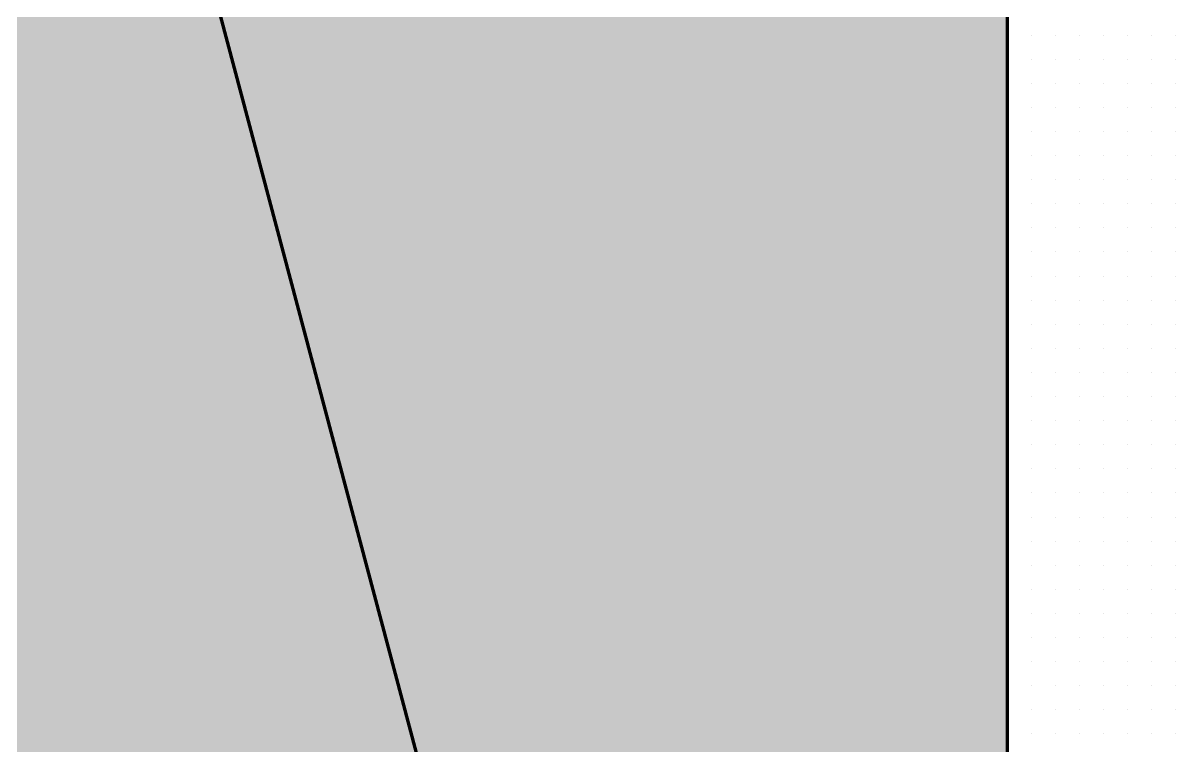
# Model space of a CAD drawing. Header units: inches. Extents: x 1 to 529, y -1 to 335.
# Drawn here: x 416.878 to 420.067, y 24.633 to 26.633 of the extents above; entities that cross this region are included whole.
import ezdxf

# ---------------------------------------------------------------- set-up
doc = ezdxf.new("R2010")
doc.units = ezdxf.units.IN
doc.layers.add('H', color=7, linetype='CONTINUOUS', lineweight=100)
doc.layers.add('P', color=250, linetype='CONTINUOUS', lineweight=100)

msp = doc.modelspace()

# ---------------------------------------------------------------- hatches: boundary and pattern name
at = {"layer": 'H', "linetype": 'CONTINUOUS'}
for points in [[(416.8, 18.4667), (419.6, 18.4667), (416.8, 29), (416.8, 18.4667), (419.6, 18.4667), (419.6, 16.8667)], [(416.8, 29), (419.6, 29), (419.6, 18.4667)]]:
    msp.add_hatch(color=0, dxfattribs=at).paths.add_polyline_path(points)

# ---------------------------------------------------------------- linework, layer by layer
at = {"layer": 'P', "color": 0, "linetype": 'CONTINUOUS'}
for points in [[(416.8, 29), (416.8, 18.4667), (419.6, 18.4667), (416.8, 29)], [(416.8, 29), (419.6, 29), (419.6, 18.4667), (416.8, 29)], [(419.6667, 26.6), (419.6667, 26.6)], [(419.6667, 26.6), (419.6667, 26.6)], [(419.6667, 26.6), (419.6667, 26.6)], [(419.6667, 26.6), (419.6667, 26.6)], [(419.7333, 26.6), (419.7333, 26.6)], [(419.7333, 26.6), (419.7333, 26.6)], [(419.7333, 26.6), (419.7333, 26.6)], [(419.7333, 26.6), (419.7333, 26.6)], [(419.8, 26.6), (419.8, 26.6)], [(419.8, 26.6), (419.8, 26.6)], [(419.8, 26.6), (419.8, 26.6)], [(419.8, 26.6), (419.8, 26.6)], [(419.8667, 26.6), (419.8667, 26.6)], [(419.8667, 26.6), (419.8667, 26.6)], [(419.8667, 26.6), (419.8667, 26.6)], [(419.8667, 26.6), (419.8667, 26.6)], [(419.8667, 26.6), (419.8667, 26.6)], [(419.8667, 26.6), (419.8667, 26.6)], [(419.8667, 26.6), (419.8667, 26.6)], [(419.8667, 26.6), (419.8667, 26.6)], [(419.9333, 26.6), (419.9333, 26.6)], [(419.9333, 26.6), (419.9333, 26.6)], [(419.9333, 26.6), (419.9333, 26.6)], [(419.9333, 26.6), (419.9333, 26.6)], [(420, 26.6), (420, 26.6)], [(420, 26.6), (420, 26.6)], [(420, 26.6), (420, 26.6)], [(420, 26.6), (420, 26.6)], [(420, 26.6), (420, 26.6)], [(420, 26.6), (420, 26.6)], [(420, 26.6), (420, 26.6)], [(420, 26.6), (420, 26.6)], [(420.0667, 26.6), (420.0667, 26.6)], [(420.0667, 26.6), (420.0667, 26.6)], [(420.0667, 26.6), (420.0667, 26.6)], [(420.0667, 26.6), (420.0667, 26.6)], [(419.6667, 26.5333), (419.6667, 26.5333)], [(419.6667, 26.5333), (419.6667, 26.5333)], [(419.6667, 26.5333), (419.6667, 26.5333)], [(419.7333, 26.5333), (419.7333, 26.5333)], [(419.7333, 26.5333), (419.7333, 26.5333)], [(419.7333, 26.5333), (419.7333, 26.5333)], [(419.8, 26.5333), (419.8, 26.5333)], [(419.8, 26.5333), (419.8, 26.5333)], [(419.8, 26.5333), (419.8, 26.5333)], [(419.8667, 26.5333), (419.8667, 26.5333)], [(419.8667, 26.5333), (419.8667, 26.5333)], [(419.8667, 26.5333), (419.8667, 26.5333)], [(419.8667, 26.5333), (419.8667, 26.5333)], [(419.8667, 26.5333), (419.8667, 26.5333)], [(419.8667, 26.5333), (419.8667, 26.5333)], [(419.9333, 26.5333), (419.9333, 26.5333)], [(419.9333, 26.5333), (419.9333, 26.5333)], [(419.9333, 26.5333), (419.9333, 26.5333)], [(420, 26.5333), (420, 26.5333)], [(420, 26.5333), (420, 26.5333)], [(420, 26.5333), (420, 26.5333)], [(420, 26.5333), (420, 26.5333)], [(420, 26.5333), (420, 26.5333)], [(420, 26.5333), (420, 26.5333)], [(420.0667, 26.5333), (420.0667, 26.5333)], [(420.0667, 26.5333), (420.0667, 26.5333)], [(420.0667, 26.5333), (420.0667, 26.5333)], [(419.6667, 26.4667), (419.6667, 26.4667)], [(419.6667, 26.4667), (419.6667, 26.4667)], [(419.6667, 26.4667), (419.6667, 26.4667)], [(419.6667, 26.4667), (419.6667, 26.4667)], [(419.6667, 26.4667), (419.6667, 26.4667)], [(419.6667, 26.4667), (419.6667, 26.4667)], [(419.7333, 26.4667), (419.7333, 26.4667)], [(419.7333, 26.4667), (419.7333, 26.4667)], [(419.7333, 26.4667), (419.7333, 26.4667)], [(419.7333, 26.4667), (419.7333, 26.4667)], [(419.7333, 26.4667), (419.7333, 26.4667)], [(419.7333, 26.4667), (419.7333, 26.4667)], [(419.8, 26.4667), (419.8, 26.4667)], [(419.8, 26.4667), (419.8, 26.4667)], [(419.8, 26.4667), (419.8, 26.4667)], [(419.8, 26.4667), (419.8, 26.4667)], [(419.8, 26.4667), (419.8, 26.4667)], [(419.8, 26.4667), (419.8, 26.4667)], [(419.8667, 26.4667), (419.8667, 26.4667)], [(419.8667, 26.4667), (419.8667, 26.4667)], [(419.8667, 26.4667), (419.8667, 26.4667)], [(419.8667, 26.4667), (419.8667, 26.4667)], [(419.8667, 26.4667), (419.8667, 26.4667)], [(419.8667, 26.4667), (419.8667, 26.4667)], [(419.8667, 26.4667), (419.8667, 26.4667)], [(419.8667, 26.4667), (419.8667, 26.4667)], [(419.8667, 26.4667), (419.8667, 26.4667)], [(419.8667, 26.4667), (419.8667, 26.4667)], [(419.8667, 26.4667), (419.8667, 26.4667)], [(419.8667, 26.4667), (419.8667, 26.4667)], [(419.9333, 26.4667), (419.9333, 26.4667)], [(419.9333, 26.4667), (419.9333, 26.4667)], [(419.9333, 26.4667), (419.9333, 26.4667)], [(419.9333, 26.4667), (419.9333, 26.4667)], [(419.9333, 26.4667), (419.9333, 26.4667)], [(419.9333, 26.4667), (419.9333, 26.4667)], [(420, 26.4667), (420, 26.4667)], [(420, 26.4667), (420, 26.4667)], [(420, 26.4667), (420, 26.4667)], [(420, 26.4667), (420, 26.4667)], [(420, 26.4667), (420, 26.4667)], [(420, 26.4667), (420, 26.4667)], [(420, 26.4667), (420, 26.4667)], [(420, 26.4667), (420, 26.4667)], [(420, 26.4667), (420, 26.4667)], [(420, 26.4667), (420, 26.4667)], [(420, 26.4667), (420, 26.4667)], [(420, 26.4667), (420, 26.4667)], [(420.0667, 26.4667), (420.0667, 26.4667)], [(420.0667, 26.4667), (420.0667, 26.4667)], [(420.0667, 26.4667), (420.0667, 26.4667)], [(420.0667, 26.4667), (420.0667, 26.4667)], [(420.0667, 26.4667), (420.0667, 26.4667)], [(420.0667, 26.4667), (420.0667, 26.4667)], [(419.6667, 26.4), (419.6667, 26.4)], [(419.6667, 26.4), (419.6667, 26.4)], [(419.6667, 26.4), (419.6667, 26.4)], [(419.7333, 26.4), (419.7333, 26.4)], [(419.7333, 26.4), (419.7333, 26.4)], [(419.7333, 26.4), (419.7333, 26.4)], [(419.8, 26.4), (419.8, 26.4)], [(419.8, 26.4), (419.8, 26.4)], [(419.8, 26.4), (419.8, 26.4)], [(419.8667, 26.4), (419.8667, 26.4)], [(419.8667, 26.4), (419.8667, 26.4)], [(419.8667, 26.4), (419.8667, 26.4)], [(419.8667, 26.4), (419.8667, 26.4)], [(419.8667, 26.4), (419.8667, 26.4)], [(419.8667, 26.4), (419.8667, 26.4)], [(419.9333, 26.4), (419.9333, 26.4)], [(419.9333, 26.4), (419.9333, 26.4)], [(419.9333, 26.4), (419.9333, 26.4)], [(420, 26.4), (420, 26.4)], [(420, 26.4), (420, 26.4)], [(420, 26.4), (420, 26.4)], [(420, 26.4), (420, 26.4)], [(420, 26.4), (420, 26.4)], [(420, 26.4), (420, 26.4)], [(420.0667, 26.4), (420.0667, 26.4)], [(420.0667, 26.4), (420.0667, 26.4)], [(420.0667, 26.4), (420.0667, 26.4)], [(419.6667, 26.3333), (419.6667, 26.3333)], [(419.6667, 26.3333), (419.6667, 26.3333)], [(419.6667, 26.3333), (419.6667, 26.3333)], [(419.6667, 26.3333), (419.6667, 26.3333)], [(419.6667, 26.3333), (419.6667, 26.3333)], [(419.6667, 26.3333), (419.6667, 26.3333)], [(419.7333, 26.3333), (419.7333, 26.3333)], [(419.7333, 26.3333), (419.7333, 26.3333)], [(419.7333, 26.3333), (419.7333, 26.3333)], [(419.7333, 26.3333), (419.7333, 26.3333)], [(419.7333, 26.3333), (419.7333, 26.3333)], [(419.7333, 26.3333), (419.7333, 26.3333)], [(419.8, 26.3333), (419.8, 26.3333)], [(419.8, 26.3333), (419.8, 26.3333)], [(419.8, 26.3333), (419.8, 26.3333)], [(419.8, 26.3333), (419.8, 26.3333)], [(419.8, 26.3333), (419.8, 26.3333)], [(419.8, 26.3333), (419.8, 26.3333)], [(419.8667, 26.3333), (419.8667, 26.3333)], [(419.8667, 26.3333), (419.8667, 26.3333)], [(419.8667, 26.3333), (419.8667, 26.3333)], [(419.8667, 26.3333), (419.8667, 26.3333)], [(419.8667, 26.3333), (419.8667, 26.3333)], [(419.8667, 26.3333), (419.8667, 26.3333)], [(419.8667, 26.3333), (419.8667, 26.3333)], [(419.8667, 26.3333), (419.8667, 26.3333)], [(419.8667, 26.3333), (419.8667, 26.3333)], [(419.8667, 26.3333), (419.8667, 26.3333)], [(419.8667, 26.3333), (419.8667, 26.3333)], [(419.8667, 26.3333), (419.8667, 26.3333)], [(419.9333, 26.3333), (419.9333, 26.3333)], [(419.9333, 26.3333), (419.9333, 26.3333)], [(419.9333, 26.3333), (419.9333, 26.3333)], [(419.9333, 26.3333), (419.9333, 26.3333)], [(419.9333, 26.3333), (419.9333, 26.3333)], [(419.9333, 26.3333), (419.9333, 26.3333)], [(420, 26.3333), (420, 26.3333)], [(420, 26.3333), (420, 26.3333)], [(420, 26.3333), (420, 26.3333)], [(420, 26.3333), (420, 26.3333)], [(420, 26.3333), (420, 26.3333)], [(420, 26.3333), (420, 26.3333)], [(420, 26.3333), (420, 26.3333)], [(420, 26.3333), (420, 26.3333)], [(420, 26.3333), (420, 26.3333)], [(420, 26.3333), (420, 26.3333)], [(420, 26.3333), (420, 26.3333)], [(420, 26.3333), (420, 26.3333)], [(420.0667, 26.3333), (420.0667, 26.3333)], [(420.0667, 26.3333), (420.0667, 26.3333)], [(420.0667, 26.3333), (420.0667, 26.3333)], [(420.0667, 26.3333), (420.0667, 26.3333)], [(420.0667, 26.3333), (420.0667, 26.3333)], [(420.0667, 26.3333), (420.0667, 26.3333)], [(420.0667, 26.3333), (420.0667, 26.3333)], [(419.6667, 26.2667), (419.6667, 26.2667)], [(419.6667, 26.2667), (419.6667, 26.2667)], [(419.6667, 26.2667), (419.6667, 26.2667)], [(419.6667, 26.2667), (419.6667, 26.2667)], [(419.7333, 26.2667), (419.7333, 26.2667)], [(419.7333, 26.2667), (419.7333, 26.2667)], [(419.7333, 26.2667), (419.7333, 26.2667)], [(419.7333, 26.2667), (419.7333, 26.2667)], [(419.8, 26.2667), (419.8, 26.2667)], [(419.8, 26.2667), (419.8, 26.2667)], [(419.8, 26.2667), (419.8, 26.2667)], [(419.8, 26.2667), (419.8, 26.2667)], [(419.8667, 26.2667), (419.8667, 26.2667)], [(419.8667, 26.2667), (419.8667, 26.2667)], [(419.8667, 26.2667), (419.8667, 26.2667)], [(419.8667, 26.2667), (419.8667, 26.2667)], [(419.8667, 26.2667), (419.8667, 26.2667)], [(419.8667, 26.2667), (419.8667, 26.2667)], [(419.8667, 26.2667), (419.8667, 26.2667)], [(419.8667, 26.2667), (419.8667, 26.2667)], [(419.9333, 26.2667), (419.9333, 26.2667)], [(419.9333, 26.2667), (419.9333, 26.2667)], [(419.9333, 26.2667), (419.9333, 26.2667)], [(419.9333, 26.2667), (419.9333, 26.2667)], [(420, 26.2667), (420, 26.2667)], [(420, 26.2667), (420, 26.2667)], [(420, 26.2667), (420, 26.2667)], [(420, 26.2667), (420, 26.2667)], [(420, 26.2667), (420, 26.2667)], [(420, 26.2667), (420, 26.2667)], [(420, 26.2667), (420, 26.2667)], [(420, 26.2667), (420, 26.2667)], [(420.0667, 26.2667), (420.0667, 26.2667)], [(420.0667, 26.2667), (420.0667, 26.2667)], [(420.0667, 26.2667), (420.0667, 26.2667)], [(420.0667, 26.2667), (420.0667, 26.2667)], [(420.0667, 26.2667), (420.0667, 26.2667)], [(419.6667, 26.2), (419.6667, 26.2)], [(419.6667, 26.2), (419.6667, 26.2)], [(419.6667, 26.2), (419.6667, 26.2)], [(419.7333, 26.2), (419.7333, 26.2)], [(419.7333, 26.2), (419.7333, 26.2)], [(419.7333, 26.2), (419.7333, 26.2)], [(419.8, 26.2), (419.8, 26.2)], [(419.8, 26.2), (419.8, 26.2)], [(419.8, 26.2), (419.8, 26.2)], [(419.8667, 26.2), (419.8667, 26.2)], [(419.8667, 26.2), (419.8667, 26.2)], [(419.8667, 26.2), (419.8667, 26.2)], [(419.8667, 26.2), (419.8667, 26.2)], [(419.8667, 26.2), (419.8667, 26.2)], [(419.8667, 26.2), (419.8667, 26.2)], [(419.9333, 26.2), (419.9333, 26.2)], [(419.9333, 26.2), (419.9333, 26.2)], [(419.9333, 26.2), (419.9333, 26.2)], [(420, 26.2), (420, 26.2)], [(420, 26.2), (420, 26.2)], [(420, 26.2), (420, 26.2)], [(420, 26.2), (420, 26.2)], [(420, 26.2), (420, 26.2)], [(420, 26.2), (420, 26.2)], [(420.0667, 26.2), (420.0667, 26.2)], [(420.0667, 26.2), (420.0667, 26.2)], [(420.0667, 26.2), (420.0667, 26.2)], [(419.6667, 26.1333), (419.6667, 26.1333)], [(419.6667, 26.1333), (419.6667, 26.1333)], [(419.6667, 26.1333), (419.6667, 26.1333)], [(419.6667, 26.1333), (419.6667, 26.1333)], [(419.6667, 26.1333), (419.6667, 26.1333)], [(419.6667, 26.1333), (419.6667, 26.1333)], [(419.7333, 26.1333), (419.7333, 26.1333)], [(419.7333, 26.1333), (419.7333, 26.1333)], [(419.7333, 26.1333), (419.7333, 26.1333)], [(419.7333, 26.1333), (419.7333, 26.1333)], [(419.7333, 26.1333), (419.7333, 26.1333)], [(419.7333, 26.1333), (419.7333, 26.1333)], [(419.7333, 26.1333), (419.7333, 26.1333)], [(419.8, 26.1333), (419.8, 26.1333)], [(419.8, 26.1333), (419.8, 26.1333)], [(419.8, 26.1333), (419.8, 26.1333)], [(419.8, 26.1333), (419.8, 26.1333)], [(419.8, 26.1333), (419.8, 26.1333)], [(419.8, 26.1333), (419.8, 26.1333)], [(419.8667, 26.1333), (419.8667, 26.1333)], [(419.8667, 26.1333), (419.8667, 26.1333)], [(419.8667, 26.1333), (419.8667, 26.1333)], [(419.8667, 26.1333), (419.8667, 26.1333)], [(419.8667, 26.1333), (419.8667, 26.1333)], [(419.8667, 26.1333), (419.8667, 26.1333)], [(419.8667, 26.1333), (419.8667, 26.1333)], [(419.8667, 26.1333), (419.8667, 26.1333)], [(419.8667, 26.1333), (419.8667, 26.1333)], [(419.8667, 26.1333), (419.8667, 26.1333)], [(419.8667, 26.1333), (419.8667, 26.1333)], [(419.8667, 26.1333), (419.8667, 26.1333)], [(419.9333, 26.1333), (419.9333, 26.1333)], [(419.9333, 26.1333), (419.9333, 26.1333)], [(419.9333, 26.1333), (419.9333, 26.1333)], [(419.9333, 26.1333), (419.9333, 26.1333)], [(419.9333, 26.1333), (419.9333, 26.1333)], [(419.9333, 26.1333), (419.9333, 26.1333)], [(420, 26.1333), (420, 26.1333)], [(420, 26.1333), (420, 26.1333)], [(420, 26.1333), (420, 26.1333)], [(420, 26.1333), (420, 26.1333)], [(420, 26.1333), (420, 26.1333)], [(420, 26.1333), (420, 26.1333)], [(420, 26.1333), (420, 26.1333)], [(420, 26.1333), (420, 26.1333)], [(420, 26.1333), (420, 26.1333)], [(420, 26.1333), (420, 26.1333)], [(420, 26.1333), (420, 26.1333)], [(420, 26.1333), (420, 26.1333)], [(420.0667, 26.1333), (420.0667, 26.1333)], [(420.0667, 26.1333), (420.0667, 26.1333)], [(420.0667, 26.1333), (420.0667, 26.1333)], [(420.0667, 26.1333), (420.0667, 26.1333)], [(420.0667, 26.1333), (420.0667, 26.1333)], [(420.0667, 26.1333), (420.0667, 26.1333)], [(420.0667, 26.1333), (420.0667, 26.1333)], [(419.6667, 26.0667), (419.6667, 26.0667)], [(419.6667, 26.0667), (419.6667, 26.0667)], [(419.6667, 26.0667), (419.6667, 26.0667)], [(419.7333, 26.0667), (419.7333, 26.0667)], [(419.7333, 26.0667), (419.7333, 26.0667)], [(419.7333, 26.0667), (419.7333, 26.0667)], [(419.8, 26.0667), (419.8, 26.0667)], [(419.8, 26.0667), (419.8, 26.0667)], [(419.8, 26.0667), (419.8, 26.0667)], [(419.8667, 26.0667), (419.8667, 26.0667)], [(419.8667, 26.0667), (419.8667, 26.0667)], [(419.8667, 26.0667), (419.8667, 26.0667)], [(419.8667, 26.0667), (419.8667, 26.0667)], [(419.8667, 26.0667), (419.8667, 26.0667)], [(419.8667, 26.0667), (419.8667, 26.0667)], [(419.9333, 26.0667), (419.9333, 26.0667)], [(419.9333, 26.0667), (419.9333, 26.0667)], [(419.9333, 26.0667), (419.9333, 26.0667)], [(420, 26.0667), (420, 26.0667)], [(420, 26.0667), (420, 26.0667)], [(420, 26.0667), (420, 26.0667)], [(420, 26.0667), (420, 26.0667)], [(420, 26.0667), (420, 26.0667)], [(420, 26.0667), (420, 26.0667)], [(420.0667, 26.0667), (420.0667, 26.0667)], [(420.0667, 26.0667), (420.0667, 26.0667)], [(420.0667, 26.0667), (420.0667, 26.0667)], [(420.0667, 26.0667), (420.0667, 26.0667)], [(419.6667, 26), (419.6667, 26)], [(419.6667, 26), (419.6667, 26)], [(419.6667, 26), (419.6667, 26)], [(419.6667, 26), (419.6667, 26)], [(419.6667, 26), (419.6667, 26)], [(419.6667, 26), (419.6667, 26)], [(419.7333, 26), (419.7333, 26)], [(419.7333, 26), (419.7333, 26)], [(419.7333, 26), (419.7333, 26)], [(419.7333, 26), (419.7333, 26)], [(419.7333, 26), (419.7333, 26)], [(419.7333, 26), (419.7333, 26)], [(419.8, 26), (419.8, 26)], [(419.8, 26), (419.8, 26)], [(419.8, 26), (419.8, 26)], [(419.8, 26), (419.8, 26)], [(419.8, 26), (419.8, 26)], [(419.8, 26), (419.8, 26)], [(419.8, 26), (419.8, 26)], [(419.8667, 26), (419.8667, 26)], [(419.8667, 26), (419.8667, 26)], [(419.8667, 26), (419.8667, 26)], [(419.8667, 26), (419.8667, 26)], [(419.8667, 26), (419.8667, 26)], [(419.8667, 26), (419.8667, 26)], [(419.8667, 26), (419.8667, 26)], [(419.8667, 26), (419.8667, 26)], [(419.8667, 26), (419.8667, 26)], [(419.8667, 26), (419.8667, 26)], [(419.8667, 26), (419.8667, 26)], [(419.8667, 26), (419.8667, 26)], [(419.9333, 26), (419.9333, 26)], [(419.9333, 26), (419.9333, 26)], [(419.9333, 26), (419.9333, 26)], [(419.9333, 26), (419.9333, 26)], [(419.9333, 26), (419.9333, 26)], [(419.9333, 26), (419.9333, 26)], [(420, 26), (420, 26)], [(420, 26), (420, 26)], [(420, 26), (420, 26)], [(420, 26), (420, 26)], [(420, 26), (420, 26)], [(420, 26), (420, 26)], [(420, 26), (420, 26)], [(420, 26), (420, 26)], [(420, 26), (420, 26)], [(420, 26), (420, 26)], [(420, 26), (420, 26)], [(420, 26), (420, 26)], [(420, 26), (420, 26)], [(420.0667, 26), (420.0667, 26)], [(420.0667, 26), (420.0667, 26)], [(420.0667, 26), (420.0667, 26)], [(420.0667, 26), (420.0667, 26)], [(420.0667, 26), (420.0667, 26)], [(420.0667, 26), (420.0667, 26)], [(419.6667, 25.9333), (419.6667, 25.9333)], [(419.6667, 25.9333), (419.6667, 25.9333)], [(419.6667, 25.9333), (419.6667, 25.9333)], [(419.7333, 25.9333), (419.7333, 25.9333)], [(419.7333, 25.9333), (419.7333, 25.9333)], [(419.7333, 25.9333), (419.7333, 25.9333)], [(419.8, 25.9333), (419.8, 25.9333)], [(419.8, 25.9333), (419.8, 25.9333)], [(419.8, 25.9333), (419.8, 25.9333)], [(419.8667, 25.9333), (419.8667, 25.9333)], [(419.8667, 25.9333), (419.8667, 25.9333)], [(419.8667, 25.9333), (419.8667, 25.9333)], [(419.8667, 25.9333), (419.8667, 25.9333)], [(419.8667, 25.9333), (419.8667, 25.9333)], [(419.8667, 25.9333), (419.8667, 25.9333)], [(419.9333, 25.9333), (419.9333, 25.9333)], [(419.9333, 25.9333), (419.9333, 25.9333)], [(419.9333, 25.9333), (419.9333, 25.9333)], [(420, 25.9333), (420, 25.9333)], [(420, 25.9333), (420, 25.9333)], [(420, 25.9333), (420, 25.9333)], [(420, 25.9333), (420, 25.9333)], [(420, 25.9333), (420, 25.9333)], [(420, 25.9333), (420, 25.9333)], [(420.0667, 25.9333), (420.0667, 25.9333)], [(420.0667, 25.9333), (420.0667, 25.9333)], [(420.0667, 25.9333), (420.0667, 25.9333)], [(419.6667, 25.8667), (419.6667, 25.8667)], [(419.6667, 25.8667), (419.6667, 25.8667)], [(419.6667, 25.8667), (419.6667, 25.8667)], [(419.6667, 25.8667), (419.6667, 25.8667)], [(419.7333, 25.8667), (419.7333, 25.8667)], [(419.7333, 25.8667), (419.7333, 25.8667)], [(419.7333, 25.8667), (419.7333, 25.8667)], [(419.7333, 25.8667), (419.7333, 25.8667)], [(419.8, 25.8667), (419.8, 25.8667)], [(419.8, 25.8667), (419.8, 25.8667)], [(419.8, 25.8667), (419.8, 25.8667)], [(419.8, 25.8667), (419.8, 25.8667)], [(419.8667, 25.8667), (419.8667, 25.8667)], [(419.8667, 25.8667), (419.8667, 25.8667)], [(419.8667, 25.8667), (419.8667, 25.8667)], [(419.8667, 25.8667), (419.8667, 25.8667)], [(419.8667, 25.8667), (419.8667, 25.8667)], [(419.8667, 25.8667), (419.8667, 25.8667)], [(419.8667, 25.8667), (419.8667, 25.8667)], [(419.8667, 25.8667), (419.8667, 25.8667)], [(419.9333, 25.8667), (419.9333, 25.8667)], [(419.9333, 25.8667), (419.9333, 25.8667)], [(419.9333, 25.8667), (419.9333, 25.8667)], [(419.9333, 25.8667), (419.9333, 25.8667)], [(420, 25.8667), (420, 25.8667)], [(420, 25.8667), (420, 25.8667)], [(420, 25.8667), (420, 25.8667)], [(420, 25.8667), (420, 25.8667)], [(420, 25.8667), (420, 25.8667)], [(420, 25.8667), (420, 25.8667)], [(420, 25.8667), (420, 25.8667)], [(420, 25.8667), (420, 25.8667)], [(420.0667, 25.8667), (420.0667, 25.8667)], [(420.0667, 25.8667), (420.0667, 25.8667)], [(420.0667, 25.8667), (420.0667, 25.8667)], [(420.0667, 25.8667), (420.0667, 25.8667)], [(419.6667, 25.8), (419.6667, 25.8)], [(419.6667, 25.8), (419.6667, 25.8)], [(419.6667, 25.8), (419.6667, 25.8)], [(419.6667, 25.8), (419.6667, 25.8)], [(419.6667, 25.8), (419.6667, 25.8)], [(419.6667, 25.8), (419.6667, 25.8)], [(419.7333, 25.8), (419.7333, 25.8)], [(419.7333, 25.8), (419.7333, 25.8)], [(419.7333, 25.8), (419.7333, 25.8)], [(419.7333, 25.8), (419.7333, 25.8)], [(419.7333, 25.8), (419.7333, 25.8)], [(419.7333, 25.8), (419.7333, 25.8)], [(419.8, 25.8), (419.8, 25.8)], [(419.8, 25.8), (419.8, 25.8)], [(419.8, 25.8), (419.8, 25.8)], [(419.8, 25.8), (419.8, 25.8)], [(419.8, 25.8), (419.8, 25.8)], [(419.8, 25.8), (419.8, 25.8)], [(419.8667, 25.8), (419.8667, 25.8)], [(419.8667, 25.8), (419.8667, 25.8)], [(419.8667, 25.8), (419.8667, 25.8)], [(419.8667, 25.8), (419.8667, 25.8)], [(419.8667, 25.8), (419.8667, 25.8)], [(419.8667, 25.8), (419.8667, 25.8)], [(419.8667, 25.8), (419.8667, 25.8)], [(419.8667, 25.8), (419.8667, 25.8)], [(419.8667, 25.8), (419.8667, 25.8)], [(419.8667, 25.8), (419.8667, 25.8)], [(419.8667, 25.8), (419.8667, 25.8)], [(419.8667, 25.8), (419.8667, 25.8)], [(419.9333, 25.8), (419.9333, 25.8)], [(419.9333, 25.8), (419.9333, 25.8)], [(419.9333, 25.8), (419.9333, 25.8)], [(419.9333, 25.8), (419.9333, 25.8)], [(419.9333, 25.8), (419.9333, 25.8)], [(419.9333, 25.8), (419.9333, 25.8)], [(420, 25.8), (420, 25.8)], [(420, 25.8), (420, 25.8)], [(420, 25.8), (420, 25.8)], [(420, 25.8), (420, 25.8)], [(420, 25.8), (420, 25.8)], [(420, 25.8), (420, 25.8)], [(420, 25.8), (420, 25.8)], [(420, 25.8), (420, 25.8)], [(420, 25.8), (420, 25.8)], [(420, 25.8), (420, 25.8)], [(420, 25.8), (420, 25.8)], [(420, 25.8), (420, 25.8)], [(420.0667, 25.8), (420.0667, 25.8)], [(420.0667, 25.8), (420.0667, 25.8)], [(420.0667, 25.8), (420.0667, 25.8)], [(420.0667, 25.8), (420.0667, 25.8)], [(420.0667, 25.8), (420.0667, 25.8)], [(420.0667, 25.8), (420.0667, 25.8)], [(419.6667, 25.7333), (419.6667, 25.7333)], [(419.6667, 25.7333), (419.6667, 25.7333)], [(419.6667, 25.7333), (419.6667, 25.7333)], [(419.7333, 25.7333), (419.7333, 25.7333)], [(419.7333, 25.7333), (419.7333, 25.7333)], [(419.7333, 25.7333), (419.7333, 25.7333)], [(419.7333, 25.7333), (419.7333, 25.7333)], [(419.8, 25.7333), (419.8, 25.7333)], [(419.8, 25.7333), (419.8, 25.7333)], [(419.8, 25.7333), (419.8, 25.7333)], [(419.8667, 25.7333), (419.8667, 25.7333)], [(419.8667, 25.7333), (419.8667, 25.7333)], [(419.8667, 25.7333), (419.8667, 25.7333)], [(419.8667, 25.7333), (419.8667, 25.7333)], [(419.8667, 25.7333), (419.8667, 25.7333)], [(419.8667, 25.7333), (419.8667, 25.7333)], [(419.9333, 25.7333), (419.9333, 25.7333)], [(419.9333, 25.7333), (419.9333, 25.7333)], [(419.9333, 25.7333), (419.9333, 25.7333)], [(420, 25.7333), (420, 25.7333)], [(420, 25.7333), (420, 25.7333)], [(420, 25.7333), (420, 25.7333)], [(420, 25.7333), (420, 25.7333)], [(420, 25.7333), (420, 25.7333)], [(420, 25.7333), (420, 25.7333)], [(420.0667, 25.7333), (420.0667, 25.7333)], [(420.0667, 25.7333), (420.0667, 25.7333)], [(420.0667, 25.7333), (420.0667, 25.7333)], [(419.6667, 25.6667), (419.6667, 25.6667)], [(419.6667, 25.6667), (419.6667, 25.6667)], [(419.6667, 25.6667), (419.6667, 25.6667)], [(419.7333, 25.6667), (419.7333, 25.6667)], [(419.7333, 25.6667), (419.7333, 25.6667)], [(419.7333, 25.6667), (419.7333, 25.6667)], [(419.8, 25.6667), (419.8, 25.6667)], [(419.8, 25.6667), (419.8, 25.6667)], [(419.8, 25.6667), (419.8, 25.6667)], [(419.8667, 25.6667), (419.8667, 25.6667)], [(419.8667, 25.6667), (419.8667, 25.6667)], [(419.8667, 25.6667), (419.8667, 25.6667)], [(419.8667, 25.6667), (419.8667, 25.6667)], [(419.8667, 25.6667), (419.8667, 25.6667)], [(419.8667, 25.6667), (419.8667, 25.6667)], [(419.8667, 25.6667), (419.8667, 25.6667)], [(419.9333, 25.6667), (419.9333, 25.6667)], [(419.9333, 25.6667), (419.9333, 25.6667)], [(419.9333, 25.6667), (419.9333, 25.6667)], [(420, 25.6667), (420, 25.6667)], [(420, 25.6667), (420, 25.6667)], [(420, 25.6667), (420, 25.6667)], [(420, 25.6667), (420, 25.6667)], [(420, 25.6667), (420, 25.6667)], [(420, 25.6667), (420, 25.6667)], [(420.0667, 25.6667), (420.0667, 25.6667)], [(420.0667, 25.6667), (420.0667, 25.6667)], [(420.0667, 25.6667), (420.0667, 25.6667)], [(419.6667, 25.6), (419.6667, 25.6)], [(419.6667, 25.6), (419.6667, 25.6)], [(419.6667, 25.6), (419.6667, 25.6)], [(419.6667, 25.6), (419.6667, 25.6)], [(419.6667, 25.6), (419.6667, 25.6)], [(419.6667, 25.6), (419.6667, 25.6)], [(419.7333, 25.6), (419.7333, 25.6)], [(419.7333, 25.6), (419.7333, 25.6)], [(419.7333, 25.6), (419.7333, 25.6)], [(419.7333, 25.6), (419.7333, 25.6)], [(419.7333, 25.6), (419.7333, 25.6)], [(419.7333, 25.6), (419.7333, 25.6)], [(419.8, 25.6), (419.8, 25.6)], [(419.8, 25.6), (419.8, 25.6)], [(419.8, 25.6), (419.8, 25.6)], [(419.8, 25.6), (419.8, 25.6)], [(419.8, 25.6), (419.8, 25.6)], [(419.8, 25.6), (419.8, 25.6)], [(419.8667, 25.6), (419.8667, 25.6)], [(419.8667, 25.6), (419.8667, 25.6)], [(419.8667, 25.6), (419.8667, 25.6)], [(419.8667, 25.6), (419.8667, 25.6)], [(419.8667, 25.6), (419.8667, 25.6)], [(419.8667, 25.6), (419.8667, 25.6)], [(419.8667, 25.6), (419.8667, 25.6)], [(419.8667, 25.6), (419.8667, 25.6)], [(419.8667, 25.6), (419.8667, 25.6)], [(419.8667, 25.6), (419.8667, 25.6)], [(419.8667, 25.6), (419.8667, 25.6)], [(419.8667, 25.6), (419.8667, 25.6)], [(419.9333, 25.6), (419.9333, 25.6)], [(419.9333, 25.6), (419.9333, 25.6)], [(419.9333, 25.6), (419.9333, 25.6)], [(419.9333, 25.6), (419.9333, 25.6)], [(419.9333, 25.6), (419.9333, 25.6)], [(419.9333, 25.6), (419.9333, 25.6)], [(420, 25.6), (420, 25.6)], [(420, 25.6), (420, 25.6)], [(420, 25.6), (420, 25.6)], [(420, 25.6), (420, 25.6)], [(420, 25.6), (420, 25.6)], [(420, 25.6), (420, 25.6)], [(420, 25.6), (420, 25.6)], [(420, 25.6), (420, 25.6)], [(420, 25.6), (420, 25.6)], [(420, 25.6), (420, 25.6)], [(420, 25.6), (420, 25.6)], [(420, 25.6), (420, 25.6)], [(420.0667, 25.6), (420.0667, 25.6)], [(420.0667, 25.6), (420.0667, 25.6)], [(420.0667, 25.6), (420.0667, 25.6)], [(420.0667, 25.6), (420.0667, 25.6)], [(420.0667, 25.6), (420.0667, 25.6)], [(420.0667, 25.6), (420.0667, 25.6)], [(419.6667, 25.5333), (419.6667, 25.5333)], [(419.6667, 25.5333), (419.6667, 25.5333)], [(419.6667, 25.5333), (419.6667, 25.5333)], [(419.7333, 25.5333), (419.7333, 25.5333)], [(419.7333, 25.5333), (419.7333, 25.5333)], [(419.7333, 25.5333), (419.7333, 25.5333)], [(419.8, 25.5333), (419.8, 25.5333)], [(419.8, 25.5333), (419.8, 25.5333)], [(419.8, 25.5333), (419.8, 25.5333)], [(419.8667, 25.5333), (419.8667, 25.5333)], [(419.8667, 25.5333), (419.8667, 25.5333)], [(419.8667, 25.5333), (419.8667, 25.5333)], [(419.8667, 25.5333), (419.8667, 25.5333)], [(419.8667, 25.5333), (419.8667, 25.5333)], [(419.8667, 25.5333), (419.8667, 25.5333)], [(419.9333, 25.5333), (419.9333, 25.5333)], [(419.9333, 25.5333), (419.9333, 25.5333)], [(419.9333, 25.5333), (419.9333, 25.5333)], [(420, 25.5333), (420, 25.5333)], [(420, 25.5333), (420, 25.5333)], [(420, 25.5333), (420, 25.5333)], [(420, 25.5333), (420, 25.5333)], [(420, 25.5333), (420, 25.5333)], [(420, 25.5333), (420, 25.5333)], [(420.0667, 25.5333), (420.0667, 25.5333)], [(420.0667, 25.5333), (420.0667, 25.5333)], [(420.0667, 25.5333), (420.0667, 25.5333)], [(419.6667, 25.4667), (419.6667, 25.4667)], [(419.6667, 25.4667), (419.6667, 25.4667)], [(419.6667, 25.4667), (419.6667, 25.4667)], [(419.6667, 25.4667), (419.6667, 25.4667)], [(419.6667, 25.4667), (419.6667, 25.4667)], [(419.6667, 25.4667), (419.6667, 25.4667)], [(419.6667, 25.4667), (419.6667, 25.4667)], [(419.7333, 25.4667), (419.7333, 25.4667)], [(419.7333, 25.4667), (419.7333, 25.4667)], [(419.7333, 25.4667), (419.7333, 25.4667)], [(419.7333, 25.4667), (419.7333, 25.4667)], [(419.7333, 25.4667), (419.7333, 25.4667)], [(419.7333, 25.4667), (419.7333, 25.4667)], [(419.7333, 25.4667), (419.7333, 25.4667)], [(419.7333, 25.4667), (419.7333, 25.4667)], [(419.8, 25.4667), (419.8, 25.4667)], [(419.8, 25.4667), (419.8, 25.4667)], [(419.8, 25.4667), (419.8, 25.4667)], [(419.8, 25.4667), (419.8, 25.4667)], [(419.8, 25.4667), (419.8, 25.4667)], [(419.8, 25.4667), (419.8, 25.4667)], [(419.8, 25.4667), (419.8, 25.4667)], [(419.8667, 25.4667), (419.8667, 25.4667)], [(419.8667, 25.4667), (419.8667, 25.4667)], [(419.8667, 25.4667), (419.8667, 25.4667)], [(419.8667, 25.4667), (419.8667, 25.4667)], [(419.8667, 25.4667), (419.8667, 25.4667)], [(419.8667, 25.4667), (419.8667, 25.4667)], [(419.8667, 25.4667), (419.8667, 25.4667)], [(419.8667, 25.4667), (419.8667, 25.4667)], [(419.8667, 25.4667), (419.8667, 25.4667)], [(419.8667, 25.4667), (419.8667, 25.4667)], [(419.8667, 25.4667), (419.8667, 25.4667)], [(419.8667, 25.4667), (419.8667, 25.4667)], [(419.8667, 25.4667), (419.8667, 25.4667)], [(419.8667, 25.4667), (419.8667, 25.4667)], [(419.9333, 25.4667), (419.9333, 25.4667)], [(419.9333, 25.4667), (419.9333, 25.4667)], [(419.9333, 25.4667), (419.9333, 25.4667)], [(419.9333, 25.4667), (419.9333, 25.4667)], [(419.9333, 25.4667), (419.9333, 25.4667)], [(419.9333, 25.4667), (419.9333, 25.4667)], [(419.9333, 25.4667), (419.9333, 25.4667)], [(420, 25.4667), (420, 25.4667)], [(420, 25.4667), (420, 25.4667)], [(420, 25.4667), (420, 25.4667)], [(420, 25.4667), (420, 25.4667)], [(420, 25.4667), (420, 25.4667)], [(420, 25.4667), (420, 25.4667)], [(420, 25.4667), (420, 25.4667)], [(420, 25.4667), (420, 25.4667)], [(420, 25.4667), (420, 25.4667)], [(420, 25.4667), (420, 25.4667)], [(420, 25.4667), (420, 25.4667)], [(420, 25.4667), (420, 25.4667)], [(420, 25.4667), (420, 25.4667)], [(420, 25.4667), (420, 25.4667)], [(420.0667, 25.4667), (420.0667, 25.4667)], [(420.0667, 25.4667), (420.0667, 25.4667)], [(420.0667, 25.4667), (420.0667, 25.4667)], [(420.0667, 25.4667), (420.0667, 25.4667)], [(420.0667, 25.4667), (420.0667, 25.4667)], [(420.0667, 25.4667), (420.0667, 25.4667)], [(420.0667, 25.4667), (420.0667, 25.4667)], [(419.6667, 25.4), (419.6667, 25.4)], [(419.6667, 25.4), (419.6667, 25.4)], [(419.6667, 25.4), (419.6667, 25.4)], [(419.7333, 25.4), (419.7333, 25.4)], [(419.7333, 25.4), (419.7333, 25.4)], [(419.7333, 25.4), (419.7333, 25.4)], [(419.8, 25.4), (419.8, 25.4)], [(419.8, 25.4), (419.8, 25.4)], [(419.8, 25.4), (419.8, 25.4)], [(419.8667, 25.4), (419.8667, 25.4)], [(419.8667, 25.4), (419.8667, 25.4)], [(419.8667, 25.4), (419.8667, 25.4)], [(419.8667, 25.4), (419.8667, 25.4)], [(419.8667, 25.4), (419.8667, 25.4)], [(419.8667, 25.4), (419.8667, 25.4)], [(419.9333, 25.4), (419.9333, 25.4)], [(419.9333, 25.4), (419.9333, 25.4)], [(419.9333, 25.4), (419.9333, 25.4)], [(420, 25.4), (420, 25.4)], [(420, 25.4), (420, 25.4)], [(420, 25.4), (420, 25.4)], [(420, 25.4), (420, 25.4)], [(420, 25.4), (420, 25.4)], [(420, 25.4), (420, 25.4)], [(420.0667, 25.4), (420.0667, 25.4)], [(420.0667, 25.4), (420.0667, 25.4)], [(420.0667, 25.4), (420.0667, 25.4)], [(419.6667, 25.3333), (419.6667, 25.3333)], [(419.6667, 25.3333), (419.6667, 25.3333)], [(419.6667, 25.3333), (419.6667, 25.3333)], [(419.7333, 25.3333), (419.7333, 25.3333)], [(419.7333, 25.3333), (419.7333, 25.3333)], [(419.7333, 25.3333), (419.7333, 25.3333)], [(419.7333, 25.3333), (419.7333, 25.3333)], [(419.8, 25.3333), (419.8, 25.3333)], [(419.8, 25.3333), (419.8, 25.3333)], [(419.8, 25.3333), (419.8, 25.3333)], [(419.8667, 25.3333), (419.8667, 25.3333)], [(419.8667, 25.3333), (419.8667, 25.3333)], [(419.8667, 25.3333), (419.8667, 25.3333)], [(419.8667, 25.3333), (419.8667, 25.3333)], [(419.8667, 25.3333), (419.8667, 25.3333)], [(419.8667, 25.3333), (419.8667, 25.3333)], [(419.9333, 25.3333), (419.9333, 25.3333)], [(419.9333, 25.3333), (419.9333, 25.3333)], [(419.9333, 25.3333), (419.9333, 25.3333)], [(420, 25.3333), (420, 25.3333)], [(420, 25.3333), (420, 25.3333)], [(420, 25.3333), (420, 25.3333)], [(420, 25.3333), (420, 25.3333)], [(420, 25.3333), (420, 25.3333)], [(420, 25.3333), (420, 25.3333)], [(420.0667, 25.3333), (420.0667, 25.3333)], [(420.0667, 25.3333), (420.0667, 25.3333)], [(420.0667, 25.3333), (420.0667, 25.3333)], [(419.6667, 25.2667), (419.6667, 25.2667)], [(419.6667, 25.2667), (419.6667, 25.2667)], [(419.6667, 25.2667), (419.6667, 25.2667)], [(419.6667, 25.2667), (419.6667, 25.2667)], [(419.6667, 25.2667), (419.6667, 25.2667)], [(419.6667, 25.2667), (419.6667, 25.2667)], [(419.7333, 25.2667), (419.7333, 25.2667)], [(419.7333, 25.2667), (419.7333, 25.2667)], [(419.7333, 25.2667), (419.7333, 25.2667)], [(419.7333, 25.2667), (419.7333, 25.2667)], [(419.7333, 25.2667), (419.7333, 25.2667)], [(419.7333, 25.2667), (419.7333, 25.2667)], [(419.8, 25.2667), (419.8, 25.2667)], [(419.8, 25.2667), (419.8, 25.2667)], [(419.8, 25.2667), (419.8, 25.2667)], [(419.8, 25.2667), (419.8, 25.2667)], [(419.8, 25.2667), (419.8, 25.2667)], [(419.8, 25.2667), (419.8, 25.2667)], [(419.8667, 25.2667), (419.8667, 25.2667)], [(419.8667, 25.2667), (419.8667, 25.2667)], [(419.8667, 25.2667), (419.8667, 25.2667)], [(419.8667, 25.2667), (419.8667, 25.2667)], [(419.8667, 25.2667), (419.8667, 25.2667)], [(419.8667, 25.2667), (419.8667, 25.2667)], [(419.8667, 25.2667), (419.8667, 25.2667)], [(419.8667, 25.2667), (419.8667, 25.2667)], [(419.8667, 25.2667), (419.8667, 25.2667)], [(419.8667, 25.2667), (419.8667, 25.2667)], [(419.8667, 25.2667), (419.8667, 25.2667)], [(419.8667, 25.2667), (419.8667, 25.2667)], [(419.9333, 25.2667), (419.9333, 25.2667)], [(419.9333, 25.2667), (419.9333, 25.2667)], [(419.9333, 25.2667), (419.9333, 25.2667)], [(419.9333, 25.2667), (419.9333, 25.2667)], [(419.9333, 25.2667), (419.9333, 25.2667)], [(419.9333, 25.2667), (419.9333, 25.2667)], [(420, 25.2667), (420, 25.2667)], [(420, 25.2667), (420, 25.2667)], [(420, 25.2667), (420, 25.2667)], [(420, 25.2667), (420, 25.2667)], [(420, 25.2667), (420, 25.2667)], [(420, 25.2667), (420, 25.2667)], [(420, 25.2667), (420, 25.2667)], [(420, 25.2667), (420, 25.2667)], [(420, 25.2667), (420, 25.2667)], [(420, 25.2667), (420, 25.2667)], [(420, 25.2667), (420, 25.2667)], [(420, 25.2667), (420, 25.2667)], [(420.0667, 25.2667), (420.0667, 25.2667)], [(420.0667, 25.2667), (420.0667, 25.2667)], [(420.0667, 25.2667), (420.0667, 25.2667)], [(420.0667, 25.2667), (420.0667, 25.2667)], [(420.0667, 25.2667), (420.0667, 25.2667)], [(420.0667, 25.2667), (420.0667, 25.2667)], [(419.6667, 25.2), (419.6667, 25.2)], [(419.6667, 25.2), (419.6667, 25.2)], [(419.6667, 25.2), (419.6667, 25.2)], [(419.7333, 25.2), (419.7333, 25.2)], [(419.7333, 25.2), (419.7333, 25.2)], [(419.7333, 25.2), (419.7333, 25.2)], [(419.8, 25.2), (419.8, 25.2)], [(419.8, 25.2), (419.8, 25.2)], [(419.8, 25.2), (419.8, 25.2)], [(419.8, 25.2), (419.8, 25.2)], [(419.8667, 25.2), (419.8667, 25.2)], [(419.8667, 25.2), (419.8667, 25.2)], [(419.8667, 25.2), (419.8667, 25.2)], [(419.8667, 25.2), (419.8667, 25.2)], [(419.8667, 25.2), (419.8667, 25.2)], [(419.8667, 25.2), (419.8667, 25.2)], [(419.9333, 25.2), (419.9333, 25.2)], [(419.9333, 25.2), (419.9333, 25.2)], [(419.9333, 25.2), (419.9333, 25.2)], [(420, 25.2), (420, 25.2)], [(420, 25.2), (420, 25.2)], [(420, 25.2), (420, 25.2)], [(420, 25.2), (420, 25.2)], [(420, 25.2), (420, 25.2)], [(420, 25.2), (420, 25.2)], [(420.0667, 25.2), (420.0667, 25.2)], [(420.0667, 25.2), (420.0667, 25.2)], [(420.0667, 25.2), (420.0667, 25.2)], [(419.6667, 25.1333), (419.6667, 25.1333)], [(419.6667, 25.1333), (419.6667, 25.1333)], [(419.6667, 25.1333), (419.6667, 25.1333)], [(419.6667, 25.1333), (419.6667, 25.1333)], [(419.6667, 25.1333), (419.6667, 25.1333)], [(419.6667, 25.1333), (419.6667, 25.1333)], [(419.6667, 25.1333), (419.6667, 25.1333)], [(419.6667, 25.1333), (419.6667, 25.1333)], [(419.7333, 25.1333), (419.7333, 25.1333)], [(419.7333, 25.1333), (419.7333, 25.1333)], [(419.7333, 25.1333), (419.7333, 25.1333)], [(419.7333, 25.1333), (419.7333, 25.1333)], [(419.7333, 25.1333), (419.7333, 25.1333)], [(419.7333, 25.1333), (419.7333, 25.1333)], [(419.7333, 25.1333), (419.7333, 25.1333)], [(419.8, 25.1333), (419.8, 25.1333)], [(419.8, 25.1333), (419.8, 25.1333)], [(419.8, 25.1333), (419.8, 25.1333)], [(419.8, 25.1333), (419.8, 25.1333)], [(419.8, 25.1333), (419.8, 25.1333)], [(419.8, 25.1333), (419.8, 25.1333)], [(419.8, 25.1333), (419.8, 25.1333)], [(419.8667, 25.1333), (419.8667, 25.1333)], [(419.8667, 25.1333), (419.8667, 25.1333)], [(419.8667, 25.1333), (419.8667, 25.1333)], [(419.8667, 25.1333), (419.8667, 25.1333)], [(419.8667, 25.1333), (419.8667, 25.1333)], [(419.8667, 25.1333), (419.8667, 25.1333)], [(419.8667, 25.1333), (419.8667, 25.1333)], [(419.8667, 25.1333), (419.8667, 25.1333)], [(419.8667, 25.1333), (419.8667, 25.1333)], [(419.8667, 25.1333), (419.8667, 25.1333)], [(419.8667, 25.1333), (419.8667, 25.1333)], [(419.8667, 25.1333), (419.8667, 25.1333)], [(419.8667, 25.1333), (419.8667, 25.1333)], [(419.8667, 25.1333), (419.8667, 25.1333)], [(419.8667, 25.1333), (419.8667, 25.1333)], [(419.9333, 25.1333), (419.9333, 25.1333)], [(419.9333, 25.1333), (419.9333, 25.1333)], [(419.9333, 25.1333), (419.9333, 25.1333)], [(419.9333, 25.1333), (419.9333, 25.1333)], [(419.9333, 25.1333), (419.9333, 25.1333)], [(419.9333, 25.1333), (419.9333, 25.1333)], [(419.9333, 25.1333), (419.9333, 25.1333)], [(420, 25.1333), (420, 25.1333)], [(420, 25.1333), (420, 25.1333)], [(420, 25.1333), (420, 25.1333)], [(420, 25.1333), (420, 25.1333)], [(420, 25.1333), (420, 25.1333)], [(420, 25.1333), (420, 25.1333)], [(420, 25.1333), (420, 25.1333)], [(420, 25.1333), (420, 25.1333)], [(420, 25.1333), (420, 25.1333)], [(420, 25.1333), (420, 25.1333)], [(420, 25.1333), (420, 25.1333)], [(420, 25.1333), (420, 25.1333)], [(420, 25.1333), (420, 25.1333)], [(420, 25.1333), (420, 25.1333)], [(420.0667, 25.1333), (420.0667, 25.1333)], [(420.0667, 25.1333), (420.0667, 25.1333)], [(420.0667, 25.1333), (420.0667, 25.1333)], [(420.0667, 25.1333), (420.0667, 25.1333)], [(420.0667, 25.1333), (420.0667, 25.1333)], [(420.0667, 25.1333), (420.0667, 25.1333)], [(420.0667, 25.1333), (420.0667, 25.1333)], [(419.6667, 25.0667), (419.6667, 25.0667)], [(419.6667, 25.0667), (419.6667, 25.0667)], [(419.6667, 25.0667), (419.6667, 25.0667)], [(419.7333, 25.0667), (419.7333, 25.0667)], [(419.7333, 25.0667), (419.7333, 25.0667)], [(419.7333, 25.0667), (419.7333, 25.0667)], [(419.8, 25.0667), (419.8, 25.0667)], [(419.8, 25.0667), (419.8, 25.0667)], [(419.8, 25.0667), (419.8, 25.0667)], [(419.8667, 25.0667), (419.8667, 25.0667)], [(419.8667, 25.0667), (419.8667, 25.0667)], [(419.8667, 25.0667), (419.8667, 25.0667)], [(419.8667, 25.0667), (419.8667, 25.0667)], [(419.8667, 25.0667), (419.8667, 25.0667)], [(419.8667, 25.0667), (419.8667, 25.0667)], [(419.9333, 25.0667), (419.9333, 25.0667)], [(419.9333, 25.0667), (419.9333, 25.0667)], [(419.9333, 25.0667), (419.9333, 25.0667)], [(420, 25.0667), (420, 25.0667)], [(420, 25.0667), (420, 25.0667)], [(420, 25.0667), (420, 25.0667)], [(420, 25.0667), (420, 25.0667)], [(420, 25.0667), (420, 25.0667)], [(420, 25.0667), (420, 25.0667)], [(420.0667, 25.0667), (420.0667, 25.0667)], [(420.0667, 25.0667), (420.0667, 25.0667)], [(420.0667, 25.0667), (420.0667, 25.0667)], [(419.6667, 25), (419.6667, 25)], [(419.6667, 25), (419.6667, 25)], [(419.6667, 25), (419.6667, 25)], [(419.7333, 25), (419.7333, 25)], [(419.7333, 25), (419.7333, 25)], [(419.7333, 25), (419.7333, 25)], [(419.8, 25), (419.8, 25)], [(419.8, 25), (419.8, 25)], [(419.8, 25), (419.8, 25)], [(419.8667, 25), (419.8667, 25)], [(419.8667, 25), (419.8667, 25)], [(419.8667, 25), (419.8667, 25)], [(419.8667, 25), (419.8667, 25)], [(419.8667, 25), (419.8667, 25)], [(419.8667, 25), (419.8667, 25)], [(419.9333, 25), (419.9333, 25)], [(419.9333, 25), (419.9333, 25)], [(419.9333, 25), (419.9333, 25)], [(420, 25), (420, 25)], [(420, 25), (420, 25)], [(420, 25), (420, 25)], [(420, 25), (420, 25)], [(420, 25), (420, 25)], [(420, 25), (420, 25)], [(420.0667, 25), (420.0667, 25)], [(420.0667, 25), (420.0667, 25)], [(420.0667, 25), (420.0667, 25)], [(419.6667, 24.9333), (419.6667, 24.9333)], [(419.6667, 24.9333), (419.6667, 24.9333)], [(419.6667, 24.9333), (419.6667, 24.9333)], [(419.6667, 24.9333), (419.6667, 24.9333)], [(419.6667, 24.9333), (419.6667, 24.9333)], [(419.6667, 24.9333), (419.6667, 24.9333)], [(419.7333, 24.9333), (419.7333, 24.9333)], [(419.7333, 24.9333), (419.7333, 24.9333)], [(419.7333, 24.9333), (419.7333, 24.9333)], [(419.7333, 24.9333), (419.7333, 24.9333)], [(419.7333, 24.9333), (419.7333, 24.9333)], [(419.7333, 24.9333), (419.7333, 24.9333)], [(419.8, 24.9333), (419.8, 24.9333)], [(419.8, 24.9333), (419.8, 24.9333)], [(419.8, 24.9333), (419.8, 24.9333)], [(419.8, 24.9333), (419.8, 24.9333)], [(419.8, 24.9333), (419.8, 24.9333)], [(419.8, 24.9333), (419.8, 24.9333)], [(419.8667, 24.9333), (419.8667, 24.9333)], [(419.8667, 24.9333), (419.8667, 24.9333)], [(419.8667, 24.9333), (419.8667, 24.9333)], [(419.8667, 24.9333), (419.8667, 24.9333)], [(419.8667, 24.9333), (419.8667, 24.9333)], [(419.8667, 24.9333), (419.8667, 24.9333)], [(419.8667, 24.9333), (419.8667, 24.9333)], [(419.8667, 24.9333), (419.8667, 24.9333)], [(419.8667, 24.9333), (419.8667, 24.9333)], [(419.8667, 24.9333), (419.8667, 24.9333)], [(419.8667, 24.9333), (419.8667, 24.9333)], [(419.8667, 24.9333), (419.8667, 24.9333)], [(419.9333, 24.9333), (419.9333, 24.9333)], [(419.9333, 24.9333), (419.9333, 24.9333)], [(419.9333, 24.9333), (419.9333, 24.9333)], [(419.9333, 24.9333), (419.9333, 24.9333)], [(419.9333, 24.9333), (419.9333, 24.9333)], [(419.9333, 24.9333), (419.9333, 24.9333)], [(420, 24.9333), (420, 24.9333)], [(420, 24.9333), (420, 24.9333)], [(420, 24.9333), (420, 24.9333)], [(420, 24.9333), (420, 24.9333)], [(420, 24.9333), (420, 24.9333)], [(420, 24.9333), (420, 24.9333)], [(420, 24.9333), (420, 24.9333)], [(420, 24.9333), (420, 24.9333)], [(420, 24.9333), (420, 24.9333)], [(420, 24.9333), (420, 24.9333)], [(420, 24.9333), (420, 24.9333)], [(420, 24.9333), (420, 24.9333)], [(420.0667, 24.9333), (420.0667, 24.9333)], [(420.0667, 24.9333), (420.0667, 24.9333)], [(420.0667, 24.9333), (420.0667, 24.9333)], [(420.0667, 24.9333), (420.0667, 24.9333)], [(420.0667, 24.9333), (420.0667, 24.9333)], [(420.0667, 24.9333), (420.0667, 24.9333)], [(420.0667, 24.9333), (420.0667, 24.9333)], [(419.6667, 24.8667), (419.6667, 24.8667)], [(419.6667, 24.8667), (419.6667, 24.8667)], [(419.6667, 24.8667), (419.6667, 24.8667)], [(419.7333, 24.8667), (419.7333, 24.8667)], [(419.7333, 24.8667), (419.7333, 24.8667)], [(419.7333, 24.8667), (419.7333, 24.8667)], [(419.8, 24.8667), (419.8, 24.8667)], [(419.8, 24.8667), (419.8, 24.8667)], [(419.8, 24.8667), (419.8, 24.8667)], [(419.8667, 24.8667), (419.8667, 24.8667)], [(419.8667, 24.8667), (419.8667, 24.8667)], [(419.8667, 24.8667), (419.8667, 24.8667)], [(419.8667, 24.8667), (419.8667, 24.8667)], [(419.8667, 24.8667), (419.8667, 24.8667)], [(419.8667, 24.8667), (419.8667, 24.8667)], [(419.9333, 24.8667), (419.9333, 24.8667)], [(419.9333, 24.8667), (419.9333, 24.8667)], [(419.9333, 24.8667), (419.9333, 24.8667)], [(420, 24.8667), (420, 24.8667)], [(420, 24.8667), (420, 24.8667)], [(420, 24.8667), (420, 24.8667)], [(420, 24.8667), (420, 24.8667)], [(420, 24.8667), (420, 24.8667)], [(420, 24.8667), (420, 24.8667)], [(420.0667, 24.8667), (420.0667, 24.8667)], [(420.0667, 24.8667), (420.0667, 24.8667)], [(420.0667, 24.8667), (420.0667, 24.8667)], [(419.6667, 24.8), (419.6667, 24.8)], [(419.6667, 24.8), (419.6667, 24.8)], [(419.6667, 24.8), (419.6667, 24.8)], [(419.6667, 24.8), (419.6667, 24.8)], [(419.6667, 24.8), (419.6667, 24.8)], [(419.6667, 24.8), (419.6667, 24.8)], [(419.6667, 24.8), (419.6667, 24.8)], [(419.7333, 24.8), (419.7333, 24.8)], [(419.7333, 24.8), (419.7333, 24.8)], [(419.7333, 24.8), (419.7333, 24.8)], [(419.7333, 24.8), (419.7333, 24.8)], [(419.7333, 24.8), (419.7333, 24.8)], [(419.7333, 24.8), (419.7333, 24.8)], [(419.7333, 24.8), (419.7333, 24.8)], [(419.8, 24.8), (419.8, 24.8)], [(419.8, 24.8), (419.8, 24.8)], [(419.8, 24.8), (419.8, 24.8)], [(419.8, 24.8), (419.8, 24.8)], [(419.8, 24.8), (419.8, 24.8)], [(419.8, 24.8), (419.8, 24.8)], [(419.8, 24.8), (419.8, 24.8)], [(419.8667, 24.8), (419.8667, 24.8)], [(419.8667, 24.8), (419.8667, 24.8)], [(419.8667, 24.8), (419.8667, 24.8)], [(419.8667, 24.8), (419.8667, 24.8)], [(419.8667, 24.8), (419.8667, 24.8)], [(419.8667, 24.8), (419.8667, 24.8)], [(419.8667, 24.8), (419.8667, 24.8)], [(419.8667, 24.8), (419.8667, 24.8)], [(419.8667, 24.8), (419.8667, 24.8)], [(419.8667, 24.8), (419.8667, 24.8)], [(419.8667, 24.8), (419.8667, 24.8)], [(419.8667, 24.8), (419.8667, 24.8)], [(419.8667, 24.8), (419.8667, 24.8)], [(419.8667, 24.8), (419.8667, 24.8)], [(419.8667, 24.8), (419.8667, 24.8)], [(419.9333, 24.8), (419.9333, 24.8)], [(419.9333, 24.8), (419.9333, 24.8)], [(419.9333, 24.8), (419.9333, 24.8)], [(419.9333, 24.8), (419.9333, 24.8)], [(419.9333, 24.8), (419.9333, 24.8)], [(419.9333, 24.8), (419.9333, 24.8)], [(419.9333, 24.8), (419.9333, 24.8)], [(420, 24.8), (420, 24.8)], [(420, 24.8), (420, 24.8)], [(420, 24.8), (420, 24.8)], [(420, 24.8), (420, 24.8)], [(420, 24.8), (420, 24.8)], [(420, 24.8), (420, 24.8)], [(420, 24.8), (420, 24.8)], [(420, 24.8), (420, 24.8)], [(420, 24.8), (420, 24.8)], [(420, 24.8), (420, 24.8)], [(420, 24.8), (420, 24.8)], [(420, 24.8), (420, 24.8)], [(420, 24.8), (420, 24.8)], [(420, 24.8), (420, 24.8)], [(420.0667, 24.8), (420.0667, 24.8)], [(420.0667, 24.8), (420.0667, 24.8)], [(420.0667, 24.8), (420.0667, 24.8)], [(420.0667, 24.8), (420.0667, 24.8)], [(420.0667, 24.8), (420.0667, 24.8)], [(420.0667, 24.8), (420.0667, 24.8)], [(420.0667, 24.8), (420.0667, 24.8)], [(419.6667, 24.7333), (419.6667, 24.7333)], [(419.6667, 24.7333), (419.6667, 24.7333)], [(419.6667, 24.7333), (419.6667, 24.7333)], [(419.7333, 24.7333), (419.7333, 24.7333)], [(419.7333, 24.7333), (419.7333, 24.7333)], [(419.7333, 24.7333), (419.7333, 24.7333)], [(419.8, 24.7333), (419.8, 24.7333)], [(419.8, 24.7333), (419.8, 24.7333)], [(419.8, 24.7333), (419.8, 24.7333)], [(419.8667, 24.7333), (419.8667, 24.7333)], [(419.8667, 24.7333), (419.8667, 24.7333)], [(419.8667, 24.7333), (419.8667, 24.7333)], [(419.8667, 24.7333), (419.8667, 24.7333)], [(419.8667, 24.7333), (419.8667, 24.7333)], [(419.8667, 24.7333), (419.8667, 24.7333)], [(419.9333, 24.7333), (419.9333, 24.7333)], [(419.9333, 24.7333), (419.9333, 24.7333)], [(419.9333, 24.7333), (419.9333, 24.7333)], [(420, 24.7333), (420, 24.7333)], [(420, 24.7333), (420, 24.7333)], [(420, 24.7333), (420, 24.7333)], [(420, 24.7333), (420, 24.7333)], [(420, 24.7333), (420, 24.7333)], [(420, 24.7333), (420, 24.7333)], [(420.0667, 24.7333), (420.0667, 24.7333)], [(420.0667, 24.7333), (420.0667, 24.7333)], [(420.0667, 24.7333), (420.0667, 24.7333)], [(419.6667, 24.6667), (419.6667, 24.6667)], [(419.6667, 24.6667), (419.6667, 24.6667)], [(419.6667, 24.6667), (419.6667, 24.6667)], [(419.7333, 24.6667), (419.7333, 24.6667)], [(419.7333, 24.6667), (419.7333, 24.6667)], [(419.7333, 24.6667), (419.7333, 24.6667)], [(419.8, 24.6667), (419.8, 24.6667)], [(419.8, 24.6667), (419.8, 24.6667)], [(419.8, 24.6667), (419.8, 24.6667)], [(419.8667, 24.6667), (419.8667, 24.6667)], [(419.8667, 24.6667), (419.8667, 24.6667)], [(419.8667, 24.6667), (419.8667, 24.6667)], [(419.8667, 24.6667), (419.8667, 24.6667)], [(419.8667, 24.6667), (419.8667, 24.6667)], [(419.8667, 24.6667), (419.8667, 24.6667)], [(419.9333, 24.6667), (419.9333, 24.6667)], [(419.9333, 24.6667), (419.9333, 24.6667)], [(419.9333, 24.6667), (419.9333, 24.6667)], [(420, 24.6667), (420, 24.6667)], [(420, 24.6667), (420, 24.6667)], [(420, 24.6667), (420, 24.6667)], [(420, 24.6667), (420, 24.6667)], [(420, 24.6667), (420, 24.6667)], [(420, 24.6667), (420, 24.6667)], [(420.0667, 24.6667), (420.0667, 24.6667)], [(420.0667, 24.6667), (420.0667, 24.6667)], [(420.0667, 24.6667), (420.0667, 24.6667)]]:
    msp.add_lwpolyline(points, dxfattribs=at)

doc.saveas('drawing.dxf')
